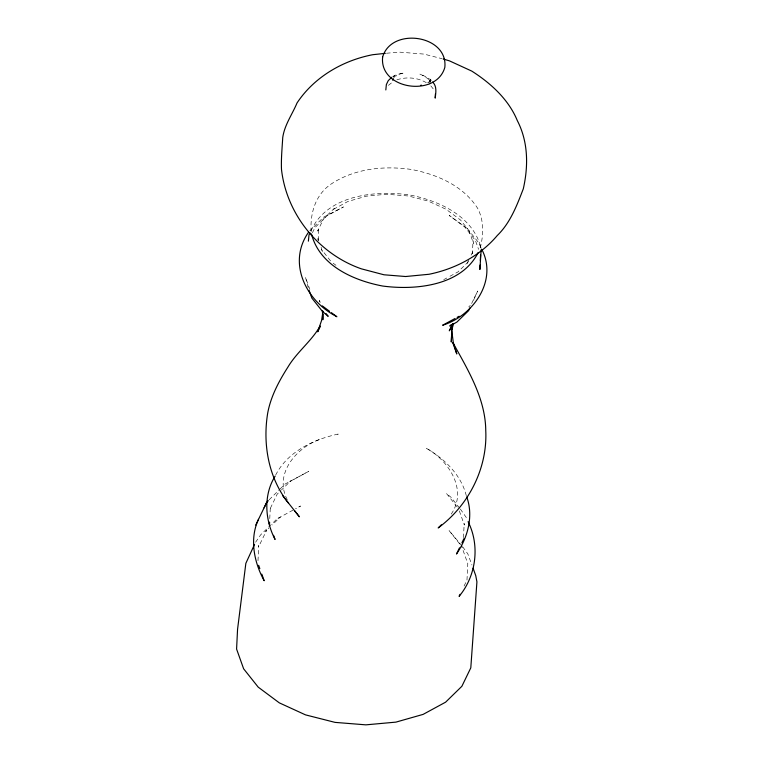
<?xml version="1.0" encoding="UTF-8"?>
<svg xmlns="http://www.w3.org/2000/svg" width="763" height="763" viewBox="0 0 763 763"><rect width="100%" height="100%" fill="white"/><g stroke="black" fill="none" stroke-linecap="round" stroke-linejoin="round"><path stroke-width="0.57" stroke-dasharray="3.81 2.86" d="M257.989 560.757L258.743 545.459L258.6 546.852L266.573 530.38L265.667 531.325L268.919 528.149M269.768 518.621L270.293 508.101L269.797 509.455L277.207 494.128L280.584 490.828M311.142 231.694C309.978 213.545 315.272 194.813 331.037 184.112C354.518 168.48 383.913 165.561 411.286 169.443C436.894 174.317 463.16 185.59 477.657 208.347C484.228 220.707 483.542 235.424 480.099 248.5M318.161 240.231L318.753 228.404L317.675 231.036L323.617 218.762L334.442 208.204L332.697 209.749L348.033 201.413L366.574 196.139L386.593 194.241L408.358 195.986L428.215 201.079L446.088 209.272L460.49 219.992L478.697 242.768L481.796 249.387M394.051 77.559L394.147 75.537L393.784 78.007M463.475 537.677L464.171 523.656L464.381 525.058L459.316 510.857M466.975 580.099L467.795 563.628L461.51 546.012M429.874 83.968L430.017 81.46M430.294 80.678L430.857 79.114L429.435 82.042L430.818 80.153L428.749 82.175M311.027 230.731C326.965 195.147 374.7 190.235 408.815 194.803C438.897 200.459 473.518 216.158 481.224 248.719M312.41 232.82L314.938 227.603L326.888 215.929L343.426 206.945L323.636 217.14L309.845 230.788M275.662 475.072C287.699 451.276 314.614 438.925 339.545 433.794L337.618 434.242M468.663 260.202L467.185 263.254L468.902 261.213L457.914 271.943L447.776 277.446M471.124 255.109L473.098 251.037L472.392 253.793L473.031 240.774L473.546 243.54L468.863 230.416L470.428 232.505M471.629 303.531L477.686 291.018L472.535 302.51M451.229 514.081C468.034 489.875 448.51 460.089 425.907 448.062C444.228 458.449 461.157 474.71 466.327 495.816M464.076 586.06L466.565 580.92M255.595 542.226L260.65 534.853L275.977 519.889L280.307 517.037L272.172 524.973M269.139 499.803L279.229 489.798M388.396 85.37L393.059 81.651M280.078 488.969L285.152 484.009L308.662 471.372L289.768 481.634L290.722 480.938L281.433 490.008M468.74 306.917L470.332 305.353M298.772 507.004L300.565 506.031L295.5 508.778M392.649 76.767L396.464 74.698L404.104 72.828L399.373 74.173L395.453 76.3M427.642 82.805L429.722 81.67M443.723 279.649L446.765 277.999M319.411 439.526C295.615 448.224 273.631 474.433 287.479 500.089M278.018 518.287L294.623 509.264M396.874 79.819C407.452 76.281 420.079 77.683 429.044 84.531M386.479 53.248L399.125 52.103L423.913 54.087L441.996 58.684M431.381 80.468L426.908 77.139L419.822 74.087L424.381 76.176L428.053 78.913L430.59 82.099L429.445 80.134L430.208 82.261M467.509 228.681L449.178 215.424L464.696 226.983L475.416 240.469L478.601 249.396M333.145 263.197L335.997 265.324M430.828 85.866L433.918 89.748M330.541 260.889L321.395 249.377L322.635 251.666L321.08 247.307M459.622 508.139L451.028 497.314L446.431 493.432L458.534 508.673M460.337 509.045L466.956 518.468M461.949 545.888L449.064 530.571L462.187 547.09M462.674 546.794L467.795 553.833L471.963 565.04M318.743 240.774L317.971 238.6L318.104 241.413M320.183 302.501L319.42 300.355L320.069 302.463M309.845 289.473L305.467 277.198L308.357 288.28"/><path stroke-width="1.14" d="M451.925 328.672L451.276 342.024L451.81 331.037L453.308 342.692L456.799 353.975L452.841 342.883M269.597 522.121L269.482 524.458L269.215 523.065M323.121 314.289L322.854 319.735L322.406 310.942M435.406 93.925L435.196 98.112C435.845 92.676 437.104 86.238 432.611 82.022M480.099 265.038L479.87 269.501L481.167 249.835M480.318 260.565L480.595 254.976M308.376 241.165L309.005 234.899L310.016 232.82M385.82 89.948L386.364 84.55L388.253 80.64L391.696 77.282M323.026 311.199L321.538 320.584L317.704 331.819L320.288 326.478M258.504 519.336C249.272 538.878 254.108 562.407 264.16 580.729L261.804 574.119M451.82 330.074L453.499 323.646M392.745 80.287L393.441 78.761M264.103 507.805L266.697 502.407L268.318 500.671M308.538 232.248C287.46 262.195 305.314 299.42 334.766 315.567L336.884 316.75L331.409 312.677M275.157 476.112C263.206 495.111 264.952 520.032 275.071 539.46L273.555 535.34M255.748 525.068L266.697 502.407M254.565 544.362L245.848 563.342L237.56 629.303L236.587 649.065L243.626 668.789L258.199 687.129L279.306 702.857L305.524 714.874L335.052 722.38L365.887 724.85L395.93 722.122L423.122 714.387L445.611 702.17L461.873 686.29L470.8 667.844L476.923 581.873L475.759 575.683L473.098 568.235M478.115 252.62C461.472 285.887 415.473 290.455 382.568 286.02C353.317 280.441 319.401 265.457 311.476 233.898M452.821 323.55L449.302 330.827L453.27 323.607M470.075 307.603L468.596 310.665L456.913 322.062L449.788 326.068L451.41 324.485M459.46 547.882L456.493 554.014C467.7 537.801 473.766 515.979 466.718 496.913M461.93 542.77L463.914 538.678M460.089 594.301L459.097 596.361C476.198 575.884 480.127 545.574 468.091 521.663M320.164 326.039C311.504 341.214 296.883 352.01 287.918 367.089C278.905 381.214 270.77 396.464 267.699 413.088C262.567 444.276 268.538 478.287 288.595 503.218M441.376 524.801L438.172 527.939C468.52 505.621 487.586 468.453 485.754 430.58C485.497 398.61 467.967 369.931 452.955 342.73M455.034 318.495L442.626 325.238C473.155 315.796 498.001 280.584 481.796 249.387M457.104 317.37L459.173 316.254M420.508 85.37L421.529 85.198M385.325 53.353L372.687 54.717C342.616 60.535 314.137 77.149 297.045 102.938C292.239 114.412 284.513 124.979 282.739 137.54C282.129 148.156 281.051 158.79 281.49 169.434C286.526 214.298 318.8 254.022 361.357 268.834L383.989 274.785L405.62 276.521L429.054 274.27C455.12 268.938 479.984 256.006 497.295 235.49C510.294 222.92 516.923 205.381 523.304 188.823C528.454 166.038 528.292 141.804 517.314 120.602C508.654 99.448 490.723 83.167 471.763 71.093L449.493 60.878L443.122 58.97M322.272 305.877L329.578 311.314M326.011 313.574L328.195 316.321L322.32 311.266L311.857 298.085L309.139 290.465M282.796 495.902L299.392 516.809L294.47 510.59M258.657 565.307L259.84 568.616M382.635 57.111C379.154 89.653 436.312 97.731 444.829 67.382C448.31 34.831 391.161 26.762 382.635 57.111"/></g></svg>
